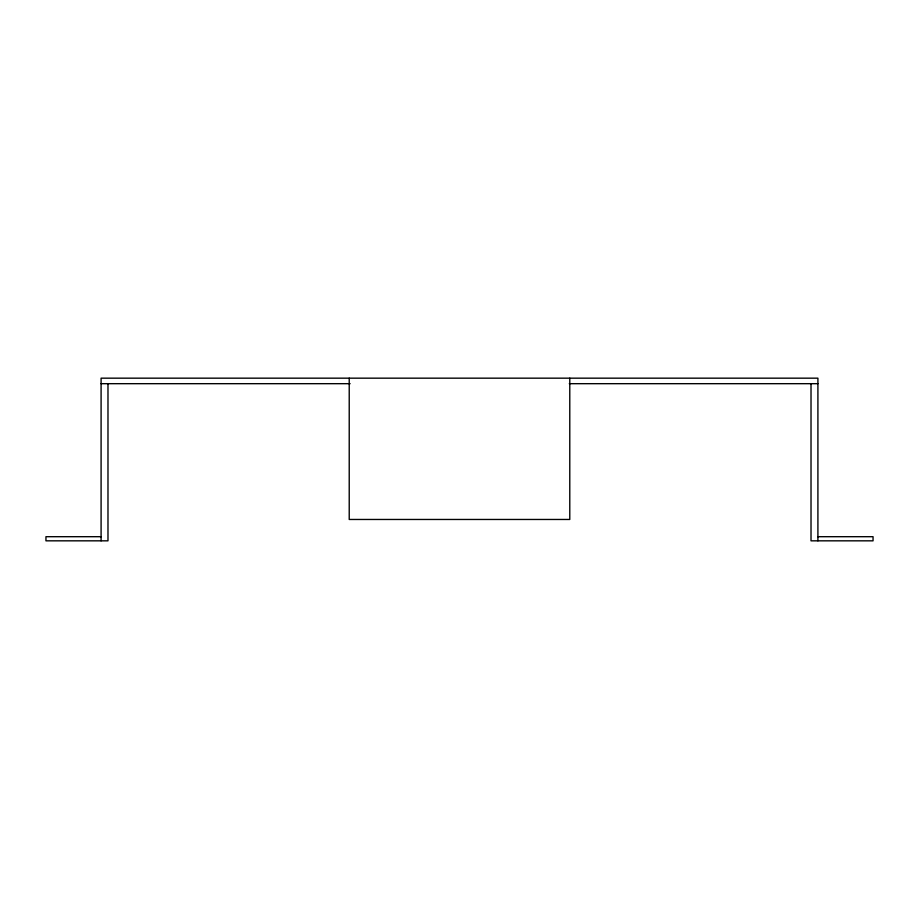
<?xml version="1.0" encoding="UTF-8"?>
<svg xmlns="http://www.w3.org/2000/svg" width="919" height="919" viewBox="0 0 919 919"><rect width="100%" height="100%" fill="white"/><g stroke="black" fill="none" stroke-linecap="round" stroke-linejoin="round"><path stroke-width="1.38" d="M101.09 383.683L350.116 383.683M569.286 383.683L817.91 383.683M101.09 536.696L45.95 536.696L45.95 540.832L107.982 540.832L107.982 383.683M817.91 536.696L873.05 536.696L873.05 540.832L811.017 540.832L811.017 383.683M817.91 540.832L817.91 378.168L101.09 378.168L101.09 540.832M569.78 378.168L569.78 519.465L349.22 519.465L349.22 378.168"/></g></svg>
